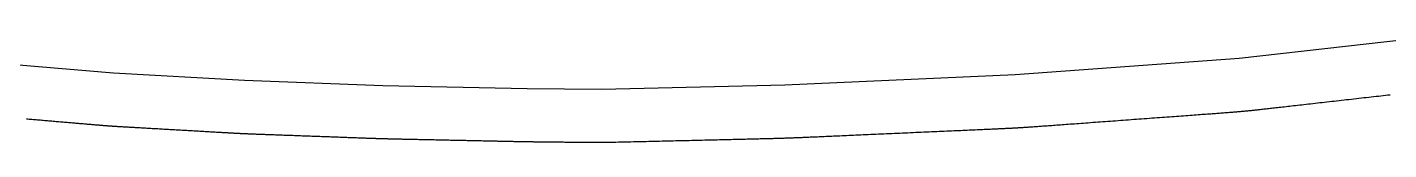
# Model space of a CAD drawing. Header units: millimetres. Extents: x -2296 to 86409, y -5695 to 20115.
# Drawn here: x 53462.8 to 53811.2, y 19244.9 to 19272.5 of the extents above; entities that cross this region are included whole.
import ezdxf

# ---------------------------------------------------------------- set-up
doc = ezdxf.new("R2010")
doc.units = ezdxf.units.MM
doc.layers.add('Line_RIGHT', color=1, linetype='Continuous')

msp = doc.modelspace()

# ---------------------------------------------------------------- linework, layer by layer
at = {"lineweight": 30}
msp.add_lwpolyline([(53811.564, 19257.024), (53810.977, 19256.958), (53810.385, 19256.891), (53809.787, 19256.823), (53809.183, 19256.754), (53808.575, 19256.685), (53807.962, 19256.616), (53807.346, 19256.545), (53806.725, 19256.475), (53806.101, 19256.404), (53805.475, 19256.333), (53804.845, 19256.262), (53804.214, 19256.19), (53803.582, 19256.118), (53802.948, 19256.046), (53802.313, 19255.974), (53801.678, 19255.902), (53801.043, 19255.83), (53800.408, 19255.758), (53799.775, 19255.687), (53799.142, 19255.615), (53798.511, 19255.543), (53797.882, 19255.472), (53797.256, 19255.401), (53796.633, 19255.33), (53796.012, 19255.26), (53795.396, 19255.19), (53794.784, 19255.121), (53794.176, 19255.052), (53793.573, 19254.983), (53792.976, 19254.916), (53792.384, 19254.849), (53791.799, 19254.782), (53791.22, 19254.717), (53790.648, 19254.652), (53790.083, 19254.588), (53789.527, 19254.525), (53788.978, 19254.463), (53788.438, 19254.401), (53787.907, 19254.341), (53787.386, 19254.282), (53786.874, 19254.224), (53786.373, 19254.167), (53785.882, 19254.112), (53785.402, 19254.057), (53784.932, 19254.004), (53784.474, 19253.952), (53784.027, 19253.902), (53783.593, 19253.853), (53783.17, 19253.805), (53782.758, 19253.758), (53782.359, 19253.713), (53781.97, 19253.669), (53781.592, 19253.627), (53781.225, 19253.586), (53780.868, 19253.545), (53780.522, 19253.507), (53780.185, 19253.469), (53779.857, 19253.432), (53779.538, 19253.397), (53779.228, 19253.362), (53778.926, 19253.329), (53778.632, 19253.297), (53778.345, 19253.265), (53778.064, 19253.235), (53777.79, 19253.205), (53777.522, 19253.176), (53777.259, 19253.148), (53777.002, 19253.121), (53776.749, 19253.094), (53776.501, 19253.068), (53776.256, 19253.043), (53776.015, 19253.018), (53775.777, 19252.994), (53775.542, 19252.97), (53775.308, 19252.947), (53775.077, 19252.925), (53774.847, 19252.902), (53774.617, 19252.88), (53774.388, 19252.859), (53774.16, 19252.837), (53773.93, 19252.816), (53773.7, 19252.795), (53773.469, 19252.774), (53773.237, 19252.754), (53773.002, 19252.733), (53772.764, 19252.713), (53772.524, 19252.692), (53772.281, 19252.672), (53772.034, 19252.651), (53771.782, 19252.63), (53771.526, 19252.609), (53771.265, 19252.588), (53770.999, 19252.567), (53770.727, 19252.545), (53770.448, 19252.523), (53770.163, 19252.501), (53769.871, 19252.479), (53769.571, 19252.456), (53769.263, 19252.432), (53768.947, 19252.408), (53768.622, 19252.383), (53768.288, 19252.358), (53767.944, 19252.333), (53767.59, 19252.306), (53767.226, 19252.279), (53766.851, 19252.251), (53766.465, 19252.222), (53766.067, 19252.193), (53765.658, 19252.163), (53765.237, 19252.132), (53764.804, 19252.1), (53764.359, 19252.067), (53763.9, 19252.033), (53763.43, 19251.999), (53762.947, 19251.963), (53762.452, 19251.927), (53761.946, 19251.89), (53761.429, 19251.852), (53760.901, 19251.813), (53760.362, 19251.773), (53759.812, 19251.733), (53759.253, 19251.692), (53758.684, 19251.65), (53758.106, 19251.608), (53757.519, 19251.565), (53756.924, 19251.521), (53756.322, 19251.477), (53755.712, 19251.432), (53755.095, 19251.387), (53754.471, 19251.341), (53753.842, 19251.295), (53753.207, 19251.248), (53752.567, 19251.202), (53751.922, 19251.154), (53751.272, 19251.107), (53750.619, 19251.059), (53749.962, 19251.011), (53749.303, 19250.962), (53748.64, 19250.914), (53747.976, 19250.865), (53747.31, 19250.816), (53746.642, 19250.767), (53745.974, 19250.718), (53745.305, 19250.669), (53744.637, 19250.62), (53743.969, 19250.571), (53743.301, 19250.522), (53742.635, 19250.473), (53741.971, 19250.425), (53741.309, 19250.376), (53740.649, 19250.328), (53739.993, 19250.28), (53739.34, 19250.232), (53738.691, 19250.184), (53738.046, 19250.137), (53737.407, 19250.09), (53736.772, 19250.044), (53736.143, 19249.998), (53735.52, 19249.952), (53734.904, 19249.907), (53734.294, 19249.862), (53733.692, 19249.818), (53733.098, 19249.774), (53732.512, 19249.732), (53731.935, 19249.689), (53731.367, 19249.648), (53730.808, 19249.607), (53730.26, 19249.567), (53729.722, 19249.527), (53729.194, 19249.489), (53728.678, 19249.451), (53728.172, 19249.414), (53727.679, 19249.378), (53727.197, 19249.342), (53726.728, 19249.308), (53726.27, 19249.275), (53725.826, 19249.242), (53725.394, 19249.211), (53724.974, 19249.18), (53724.566, 19249.15), (53724.169, 19249.121), (53723.784, 19249.093), (53723.41, 19249.066), (53723.046, 19249.04), (53722.693, 19249.014), (53722.349, 19248.989), (53722.016, 19248.965), (53721.691, 19248.942), (53721.375, 19248.92), (53721.066, 19248.898), (53720.766, 19248.877), (53720.473, 19248.856), (53720.187, 19248.836), (53719.907, 19248.817), (53719.633, 19248.798), (53719.365, 19248.78), (53719.102, 19248.762), (53718.843, 19248.744), (53718.589, 19248.728), (53718.338, 19248.711), (53718.091, 19248.695), (53717.847, 19248.679), (53717.605, 19248.664), (53717.365, 19248.649), (53717.126, 19248.635), (53716.889, 19248.62), (53716.653, 19248.606), (53716.416, 19248.592), (53716.18, 19248.578), (53715.943, 19248.565), (53715.704, 19248.551), (53715.465, 19248.538), (53715.223, 19248.525), (53714.979, 19248.511), (53714.732, 19248.498), (53714.481, 19248.485), (53714.228, 19248.472), (53713.969, 19248.459), (53713.707, 19248.446), (53713.439, 19248.432), (53713.166, 19248.419), (53712.886, 19248.405), (53712.601, 19248.392), (53712.308, 19248.378), (53712.009, 19248.364), (53711.701, 19248.349), (53711.386, 19248.334), (53711.062, 19248.319), (53710.729, 19248.304), (53710.386, 19248.289), (53710.034, 19248.273), (53709.671, 19248.256), (53709.298, 19248.239), (53708.913, 19248.222), (53708.518, 19248.204), (53708.11, 19248.186), (53707.691, 19248.167), (53707.259, 19248.148), (53706.815, 19248.128), (53706.358, 19248.108), (53705.888, 19248.087), (53705.405, 19248.066), (53704.909, 19248.044), (53704.402, 19248.021), (53703.882, 19247.998), (53703.351, 19247.975), (53702.809, 19247.951), (53702.255, 19247.926), (53701.691, 19247.901), (53701.117, 19247.876), (53700.532, 19247.85), (53699.939, 19247.823), (53699.336, 19247.797), (53698.725, 19247.77), (53698.106, 19247.742), (53697.48, 19247.714), (53696.846, 19247.686), (53696.205, 19247.658), (53695.559, 19247.629), (53694.906, 19247.6), (53694.248, 19247.571), (53693.585, 19247.542), (53692.918, 19247.512), (53692.247, 19247.483), (53691.572, 19247.453), (53690.894, 19247.423), (53690.214, 19247.393), (53689.531, 19247.362), (53688.846, 19247.332), (53688.16, 19247.302), (53687.473, 19247.271), (53686.786, 19247.241), (53686.099, 19247.21), (53685.412, 19247.18), (53684.726, 19247.15), (53684.042, 19247.119), (53683.359, 19247.089), (53682.679, 19247.059), (53682.001, 19247.029), (53681.326, 19246.999), (53680.655, 19246.969), (53679.988, 19246.94), (53679.326, 19246.911), (53678.668, 19246.881), (53678.016, 19246.853), (53677.37, 19246.824), (53676.73, 19246.796), (53676.096, 19246.768), (53675.47, 19246.74), (53674.851, 19246.712), (53674.241, 19246.685), (53673.639, 19246.659), (53673.046, 19246.633), (53672.462, 19246.607), (53671.888, 19246.581), (53671.325, 19246.556), (53670.772, 19246.532), (53670.23, 19246.508), (53669.7, 19246.485), (53669.181, 19246.462), (53668.674, 19246.439), (53668.18, 19246.417), (53667.698, 19246.396), (53667.228, 19246.375), (53666.772, 19246.355), (53666.329, 19246.336), (53665.898, 19246.317), (53665.479, 19246.298), (53665.073, 19246.28), (53664.678, 19246.263), (53664.294, 19246.246), (53663.921, 19246.23), (53663.559, 19246.214), (53663.208, 19246.199), (53662.866, 19246.184), (53662.533, 19246.17), (53662.21, 19246.156), (53661.895, 19246.142), (53661.587, 19246.129), (53661.288, 19246.117), (53660.996, 19246.105), (53660.71, 19246.093), (53660.431, 19246.081), (53660.157, 19246.07), (53659.889, 19246.059), (53659.626, 19246.049), (53659.367, 19246.039), (53659.112, 19246.029), (53658.861, 19246.019), (53658.612, 19246.01), (53658.367, 19246.001), (53658.123, 19245.992), (53657.882, 19245.983), (53657.641, 19245.974), (53657.402, 19245.966), (53657.163, 19245.958), (53656.924, 19245.95), (53656.684, 19245.942), (53656.444, 19245.934), (53656.202, 19245.927), (53655.958, 19245.919), (53655.712, 19245.911), (53655.463, 19245.904), (53655.211, 19245.897), (53654.956, 19245.889), (53654.696, 19245.882), (53654.432, 19245.875), (53654.163, 19245.867), (53653.888, 19245.86), (53653.608, 19245.852), (53653.321, 19245.845), (53653.028, 19245.837), (53652.727, 19245.829), (53652.418, 19245.822), (53652.102, 19245.814), (53651.777, 19245.806), (53651.443, 19245.797), (53651.099, 19245.789), (53650.745, 19245.78), (53650.382, 19245.772), (53650.007, 19245.763), (53649.621, 19245.753), (53649.224, 19245.744), (53648.815, 19245.734), (53648.394, 19245.724), (53647.961, 19245.714), (53647.515, 19245.703), (53647.056, 19245.693), (53646.584, 19245.681), (53646.1, 19245.67), (53645.602, 19245.658), (53645.093, 19245.646), (53644.571, 19245.634), (53644.038, 19245.621), (53643.493, 19245.609), (53642.937, 19245.596), (53642.371, 19245.582), (53641.794, 19245.569), (53641.207, 19245.555), (53640.611, 19245.541), (53640.005, 19245.527), (53639.391, 19245.512), (53638.77, 19245.498), (53638.14, 19245.483), (53637.503, 19245.468), (53636.86, 19245.453), (53636.21, 19245.437), (53635.554, 19245.422), (53634.893, 19245.406), (53634.227, 19245.391), (53633.557, 19245.375), (53632.882, 19245.359), (53632.204, 19245.343), (53631.523, 19245.327), (53630.839, 19245.311), (53630.153, 19245.295), (53629.465, 19245.279), (53628.775, 19245.263), (53628.085, 19245.246), (53627.394, 19245.23), (53626.704, 19245.214), (53626.013, 19245.198), (53625.324, 19245.182), (53624.636, 19245.165), (53623.95, 19245.149), (53623.266, 19245.133), (53622.585, 19245.117), (53621.907, 19245.101), (53621.233, 19245.086), (53620.563, 19245.07), (53619.897, 19245.054), (53619.236, 19245.039), (53618.581, 19245.023), (53617.931, 19245.008), (53617.288, 19244.993), (53616.651, 19244.978), (53616.021, 19244.963), (53615.392, 19244.949), (53614.76, 19244.935), (53614.117, 19244.922), (53613.458, 19244.911), (53612.778, 19244.9), (53612.071, 19244.891), (53611.331, 19244.884), (53610.556, 19244.879), (53609.759, 19244.875), (53608.954, 19244.873), (53608.158, 19244.872), (53607.386, 19244.872), (53606.655, 19244.873), (53605.979, 19244.875), (53605.376, 19244.877), (53604.854, 19244.879), (53604.407, 19244.881), (53604.02, 19244.883), (53603.679, 19244.885), (53603.37, 19244.888), (53603.081, 19244.89), (53602.797, 19244.893), (53602.505, 19244.896), (53602.194, 19244.899), (53601.864, 19244.903), (53601.52, 19244.906), (53601.165, 19244.91), (53600.802, 19244.914), (53600.435, 19244.917), (53600.068, 19244.921), (53599.704, 19244.925), (53599.347, 19244.928), (53598.996, 19244.932), (53598.653, 19244.936), (53598.318, 19244.939), (53597.99, 19244.942), (53597.671, 19244.946), (53597.359, 19244.949), (53597.056, 19244.952), (53596.761, 19244.955), (53596.474, 19244.958), (53596.196, 19244.961), (53595.925, 19244.964), (53595.663, 19244.966), (53595.408, 19244.969), (53595.16, 19244.972), (53594.919, 19244.974), (53594.686, 19244.977), (53594.459, 19244.979), (53594.238, 19244.981), (53594.024, 19244.984), (53593.815, 19244.986), (53593.612, 19244.988), (53593.415, 19244.99), (53593.222, 19244.993), (53593.034, 19244.995), (53592.851, 19244.997), (53592.671, 19244.999), (53592.496, 19245.001), (53592.324, 19245.003), (53592.155, 19245.005), (53591.989, 19245.007), (53591.826, 19245.01), (53591.666, 19245.012), (53591.508, 19245.014), (53591.351, 19245.016), (53591.196, 19245.018), (53591.043, 19245.02), (53590.89, 19245.023), (53590.738, 19245.025), (53590.587, 19245.027), (53590.435, 19245.03), (53590.284, 19245.032), (53590.132, 19245.035), (53589.979, 19245.037), (53589.826, 19245.04), (53589.671, 19245.042), (53589.514, 19245.045), (53589.356, 19245.048), (53589.196, 19245.051), (53589.033, 19245.054), (53588.867, 19245.057), (53588.699, 19245.06), (53588.527, 19245.064), (53588.352, 19245.067), (53588.172, 19245.07), (53587.989, 19245.074), (53587.801, 19245.078), (53587.609, 19245.082), (53587.412, 19245.086), (53587.209, 19245.09), (53587.001, 19245.094), (53586.787, 19245.098), (53586.566, 19245.103), (53586.34, 19245.108), (53586.106, 19245.112), (53585.866, 19245.117), (53585.619, 19245.123), (53585.364, 19245.128), (53585.103, 19245.133), (53584.833, 19245.139), (53584.555, 19245.145), (53584.27, 19245.151), (53583.976, 19245.157), (53583.675, 19245.163), (53583.365, 19245.17), (53583.048, 19245.177), (53582.723, 19245.183), (53582.391, 19245.19), (53582.052, 19245.198), (53581.706, 19245.205), (53581.353, 19245.212), (53580.994, 19245.22), (53580.629, 19245.228), (53580.257, 19245.235), (53579.88, 19245.243), (53579.498, 19245.251), (53579.111, 19245.259), (53578.719, 19245.268), (53578.322, 19245.276), (53577.922, 19245.285), (53577.517, 19245.293), (53577.109, 19245.302), (53576.697, 19245.31), (53576.282, 19245.319), (53575.865, 19245.328), (53575.445, 19245.337), (53575.022, 19245.346), (53574.598, 19245.354), (53574.172, 19245.363), (53573.744, 19245.372), (53573.316, 19245.381), (53572.886, 19245.391), (53572.456, 19245.4), (53572.026, 19245.409), (53571.596, 19245.418), (53571.166, 19245.427), (53570.736, 19245.436), (53570.308, 19245.445), (53569.88, 19245.454), (53569.454, 19245.463), (53569.03, 19245.472), (53568.607, 19245.481), (53568.187, 19245.49), (53567.769, 19245.498), (53567.354, 19245.507), (53566.942, 19245.516), (53566.534, 19245.524), (53566.129, 19245.533), (53565.728, 19245.541), (53565.331, 19245.55), (53564.939, 19245.558), (53564.552, 19245.566), (53564.169, 19245.574), (53563.792, 19245.582), (53563.42, 19245.59), (53563.055, 19245.598), (53562.695, 19245.605), (53562.342, 19245.613), (53561.996, 19245.62), (53561.656, 19245.627), (53561.324, 19245.634), (53560.999, 19245.641), (53560.681, 19245.648), (53560.371, 19245.654), (53560.069, 19245.661), (53559.775, 19245.667), (53559.489, 19245.673), (53559.211, 19245.679), (53558.941, 19245.685), (53558.679, 19245.69), (53558.424, 19245.696), (53558.176, 19245.701), (53557.936, 19245.706), (53557.702, 19245.711), (53557.476, 19245.716), (53557.256, 19245.721), (53557.042, 19245.725), (53556.833, 19245.73), (53556.631, 19245.734), (53556.434, 19245.739), (53556.242, 19245.743), (53556.055, 19245.747), (53555.873, 19245.751), (53555.695, 19245.755), (53555.521, 19245.76), (53555.35, 19245.764), (53555.183, 19245.768), (53555.02, 19245.771), (53554.859, 19245.775), (53554.701, 19245.779), (53554.545, 19245.783), (53554.392, 19245.787), (53554.24, 19245.791), (53554.09, 19245.795), (53553.941, 19245.799), (53553.793, 19245.803), (53553.645, 19245.807), (53553.499, 19245.812), (53553.352, 19245.816), (53553.206, 19245.82), (53553.059, 19245.824), (53552.911, 19245.829), (53552.762, 19245.833), (53552.613, 19245.838), (53552.461, 19245.843), (53552.309, 19245.848), (53552.154, 19245.853), (53551.996, 19245.858), (53551.837, 19245.863), (53551.674, 19245.869), (53551.508, 19245.874), (53551.339, 19245.88), (53551.167, 19245.886), (53550.99, 19245.892), (53550.809, 19245.898), (53550.624, 19245.905), (53550.434, 19245.911), (53550.239, 19245.918), (53550.038, 19245.925), (53549.832, 19245.933), (53549.62, 19245.94), (53549.402, 19245.948), (53549.178, 19245.956), (53548.947, 19245.964), (53548.709, 19245.973), (53548.465, 19245.982), (53548.213, 19245.991), (53547.954, 19246), (53547.687, 19246.01), (53547.413, 19246.02), (53547.131, 19246.03), (53546.841, 19246.041), (53546.544, 19246.051), (53546.24, 19246.063), (53545.928, 19246.074), (53545.609, 19246.085), (53545.284, 19246.097), (53544.951, 19246.109), (53544.613, 19246.122), (53544.268, 19246.134), (53543.918, 19246.147), (53543.561, 19246.16), (53543.2, 19246.173), (53542.833, 19246.186), (53542.461, 19246.2), (53542.085, 19246.214), (53541.705, 19246.227), (53541.32, 19246.241), (53540.932, 19246.255), (53540.54, 19246.27), (53540.145, 19246.284), (53539.747, 19246.299), (53539.346, 19246.313), (53538.943, 19246.328), (53538.538, 19246.343), (53538.131, 19246.357), (53537.722, 19246.372), (53537.312, 19246.387), (53536.901, 19246.402), (53536.489, 19246.417), (53536.077, 19246.432), (53535.664, 19246.447), (53535.251, 19246.462), (53534.839, 19246.477), (53534.427, 19246.492), (53534.015, 19246.507), (53533.605, 19246.522), (53533.196, 19246.537), (53532.789, 19246.552), (53532.384, 19246.566), (53531.981, 19246.581), (53531.58, 19246.596), (53531.182, 19246.61), (53530.787, 19246.625), (53530.395, 19246.639), (53530.006, 19246.653), (53529.621, 19246.667), (53529.241, 19246.681), (53528.864, 19246.695), (53528.492, 19246.708), (53528.125, 19246.722), (53527.763, 19246.735), (53527.406, 19246.748), (53527.055, 19246.76), (53526.71, 19246.773), (53526.371, 19246.785), (53526.039, 19246.798), (53525.713, 19246.809), (53525.393, 19246.821), (53525.081, 19246.832), (53524.776, 19246.844), (53524.478, 19246.854), (53524.188, 19246.865), (53523.906, 19246.875), (53523.631, 19246.885), (53523.364, 19246.895), (53523.104, 19246.905), (53522.852, 19246.914), (53522.607, 19246.923), (53522.369, 19246.932), (53522.138, 19246.94), (53521.913, 19246.948), (53521.695, 19246.956), (53521.483, 19246.964), (53521.277, 19246.972), (53521.077, 19246.98), (53520.883, 19246.987), (53520.693, 19246.994), (53520.508, 19247.001), (53520.328, 19247.008), (53520.153, 19247.015), (53519.981, 19247.022), (53519.814, 19247.028), (53519.65, 19247.035), (53519.489, 19247.041), (53519.332, 19247.048), (53519.177, 19247.054), (53519.025, 19247.06), (53518.875, 19247.067), (53518.727, 19247.073), (53518.582, 19247.079), (53518.437, 19247.086), (53518.294, 19247.092), (53518.152, 19247.098), (53518.01, 19247.105), (53517.869, 19247.111), (53517.729, 19247.118), (53517.588, 19247.125), (53517.447, 19247.131), (53517.305, 19247.138), (53517.163, 19247.145), (53517.02, 19247.152), (53516.875, 19247.16), (53516.728, 19247.167), (53516.58, 19247.175), (53516.43, 19247.183), (53516.277, 19247.191), (53516.121, 19247.199), (53515.963, 19247.207), (53515.801, 19247.216), (53515.636, 19247.225), (53515.468, 19247.234), (53515.295, 19247.244), (53515.118, 19247.254), (53514.937, 19247.264), (53514.751, 19247.274), (53514.56, 19247.285), (53514.364, 19247.296), (53514.162, 19247.307), (53513.955, 19247.319), (53513.741, 19247.331), (53513.521, 19247.343), (53513.295, 19247.356), (53513.062, 19247.369), (53512.823, 19247.383), (53512.576, 19247.397), (53512.323, 19247.412), (53512.062, 19247.426), (53511.794, 19247.442), (53511.519, 19247.457), (53511.236, 19247.474), (53510.947, 19247.49), (53510.651, 19247.507), (53510.348, 19247.524), (53510.039, 19247.542), (53509.723, 19247.56), (53509.401, 19247.578), (53509.074, 19247.597), (53508.741, 19247.616), (53508.403, 19247.636), (53508.059, 19247.655), (53507.711, 19247.675), (53507.358, 19247.695), (53507.001, 19247.716), (53506.64, 19247.736), (53506.275, 19247.757), (53505.906, 19247.778), (53505.534, 19247.8), (53505.159, 19247.821), (53504.782, 19247.843), (53504.401, 19247.864), (53504.019, 19247.886), (53503.634, 19247.908), (53503.248, 19247.931), (53502.86, 19247.953), (53502.471, 19247.975), (53502.08, 19247.997), (53501.689, 19248.02), (53501.298, 19248.042), (53500.906, 19248.065), (53500.514, 19248.087), (53500.123, 19248.109), (53499.732, 19248.132), (53499.341, 19248.154), (53498.952, 19248.176), (53498.564, 19248.199), (53498.177, 19248.221), (53497.792, 19248.243), (53497.41, 19248.265), (53497.029, 19248.287), (53496.651, 19248.308), (53496.276, 19248.33), (53495.904, 19248.351), (53495.535, 19248.372), (53495.17, 19248.393), (53494.808, 19248.414), (53494.45, 19248.434), (53494.097, 19248.454), (53493.749, 19248.474), (53493.405, 19248.494), (53493.066, 19248.514), (53492.732, 19248.533), (53492.404, 19248.551), (53492.082, 19248.57), (53491.766, 19248.588), (53491.456, 19248.606), (53491.153, 19248.623), (53490.856, 19248.64), (53490.566, 19248.657), (53490.283, 19248.673), (53490.007, 19248.689), (53489.738, 19248.704), (53489.477, 19248.719), (53489.223, 19248.734), (53488.976, 19248.748), (53488.736, 19248.762), (53488.502, 19248.776), (53488.276, 19248.789), (53488.056, 19248.801), (53487.842, 19248.814), (53487.634, 19248.826), (53487.432, 19248.838), (53487.236, 19248.849), (53487.045, 19248.86), (53486.859, 19248.871), (53486.679, 19248.882), (53486.503, 19248.893), (53486.331, 19248.903), (53486.164, 19248.913), (53486, 19248.923), (53485.84, 19248.933), (53485.684, 19248.943), (53485.531, 19248.952), (53485.381, 19248.962), (53485.233, 19248.971), (53485.088, 19248.98), (53484.945, 19248.99), (53484.804, 19248.999), (53484.665, 19249.008), (53484.528, 19249.017), (53484.391, 19249.027), (53484.256, 19249.036), (53484.121, 19249.045), (53483.987, 19249.055), (53483.853, 19249.064), (53483.719, 19249.074), (53483.585, 19249.084), (53483.451, 19249.094), (53483.316, 19249.104), (53483.179, 19249.114), (53483.042, 19249.124), (53482.903, 19249.135), (53482.762, 19249.146), (53482.62, 19249.157), (53482.475, 19249.168), (53482.328, 19249.18), (53482.178, 19249.192), (53482.025, 19249.204), (53481.869, 19249.217), (53481.71, 19249.23), (53481.547, 19249.243), (53481.38, 19249.257), (53481.209, 19249.271), (53481.034, 19249.286), (53480.853, 19249.301), (53480.668, 19249.316), (53480.478, 19249.332), (53480.283, 19249.349), (53480.082, 19249.366), (53479.875, 19249.383), (53479.662, 19249.401), (53479.443, 19249.42), (53479.218, 19249.439), (53478.986, 19249.458), (53478.748, 19249.479), (53478.503, 19249.499), (53478.251, 19249.521), (53477.992, 19249.543), (53477.727, 19249.565), (53477.455, 19249.589), (53477.177, 19249.612), (53476.893, 19249.636), (53476.603, 19249.661), (53476.306, 19249.686), (53476.005, 19249.712), (53475.697, 19249.738), (53475.385, 19249.765), (53475.068, 19249.792), (53474.745, 19249.819), (53474.419, 19249.847), (53474.088, 19249.875), (53473.753, 19249.904), (53473.414, 19249.932), (53473.072, 19249.962), (53472.726, 19249.991), (53472.377, 19250.021), (53472.026, 19250.051), (53471.671, 19250.081), (53471.315, 19250.111), (53470.956, 19250.142), (53470.595, 19250.172), (53470.233, 19250.203), (53469.869, 19250.234), (53469.504, 19250.265), (53469.139, 19250.297), (53468.772, 19250.328), (53468.405, 19250.359), (53468.037, 19250.39), (53467.67, 19250.422), (53467.303, 19250.453), (53466.936, 19250.484), (53466.57, 19250.515), (53466.205, 19250.547), (53465.841, 19250.578), (53465.479, 19250.608), (53465.118, 19250.639), (53464.759, 19250.67), (53464.402, 19250.7), (53464.048, 19250.73), (53463.696, 19250.761), (53463.347, 19250.79), (53463.001, 19250.82), (53462.658, 19250.849)], dxfattribs=at)
at = {"layer": 'Line_RIGHT', "color": 1, "lineweight": 30}
msp.add_lwpolyline([(53827.318, 19272.512), (53772.96, 19266.348), (53715.654, 19262.147), (53656.709, 19259.538), (53609.841, 19258.437), (53590.772, 19258.632), (53553.856, 19259.41), (53518.465, 19260.697), (53484.907, 19262.618), (53453.485, 19265.295)], dxfattribs=at)

doc.saveas('drawing.dxf')
